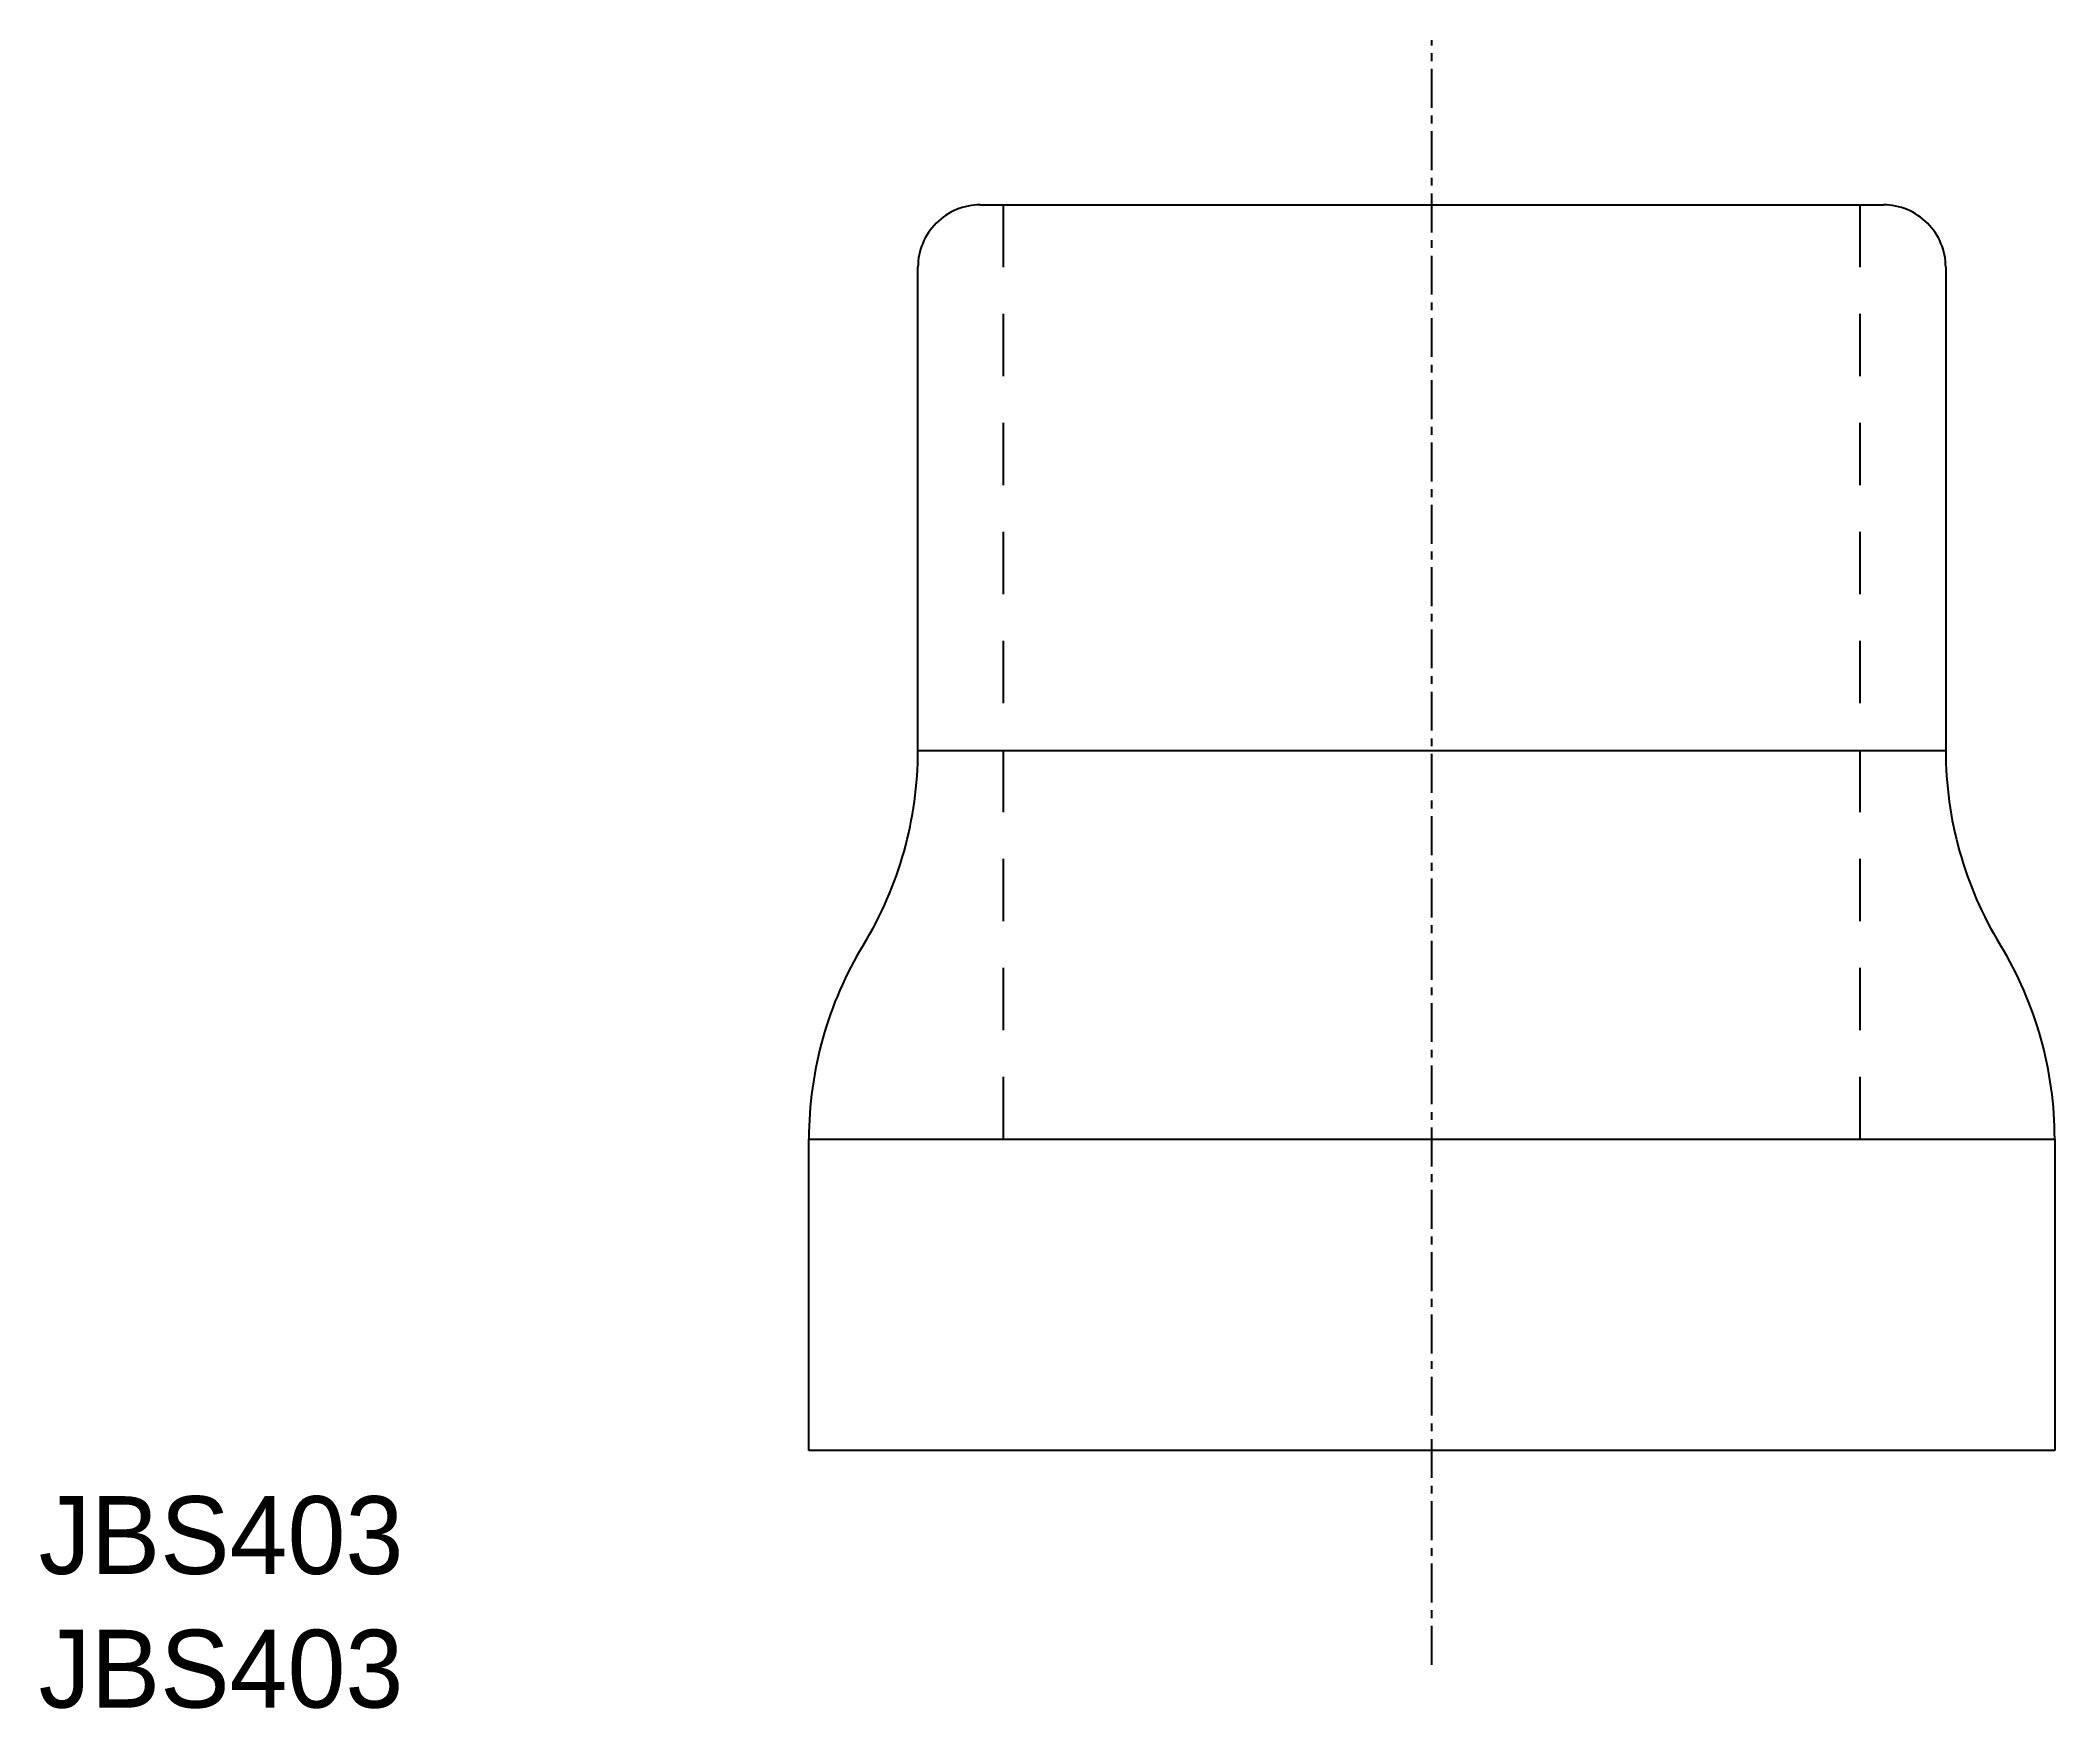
# Model space of a CAD drawing. Extents: x 0.1 to 64.7, y 5.7 to 59.3.
import ezdxf

# ---------------------------------------------------------------- set-up
doc = ezdxf.new("R2010")
doc.units = 0
doc.linetypes.add('CENTER', pattern=[2, 1.25, -0.25, 0.25, -0.25])
doc.linetypes.add('DASHED', pattern=[3.5, 2, -1.5])
doc.layers.get('0').update_dxf_attribs({"linetype": 'CONTINUOUS'})
doc.layers.add('CENTER', color=1, linetype='CENTER')

msp = doc.modelspace()

# ---------------------------------------------------------------- linework, layer by layer
at = {"color": 7, "linetype": 'CONTINUOUS'}
for p, q in [((30.232, 53.967), (59.232, 53.967)), ((28.232, 36.447), (28.232, 51.967)), ((61.232, 51.967), (61.232, 36.447)), ((28.232, 36.447), (61.232, 36.447)), ((24.732, 23.967), (64.732, 23.967)), ((24.732, 13.967), (24.732, 23.967)), ((64.732, 23.967), (64.732, 13.967)), ((64.732, 13.967), (24.732, 13.967))]:
    msp.add_line(p, q, dxfattribs=at)
at = {"color": 3, "linetype": 'DASHED'}
for p, q in [((30.982, 23.967), (30.982, 53.967)), ((58.482, 23.967), (58.482, 53.967)), ((30.982, 23.967), (58.482, 23.967))]:
    msp.add_line(p, q, dxfattribs=at)
at = {"color": 7, "linetype": 'CONTINUOUS'}
for centre, radius, start, end in [((30.232, 51.967), 2, 89.99996, 180.00004), ((59.232, 51.967), 2, 359.99996, 90.00004), ((16.232, 36.447), 12, 328.66776, 0.00003), ((73.232, 36.447), 12, 179.99997, 211.33224), ((36.732, 23.967), 12, 148.66776, 180.00003), ((52.732, 23.967), 12, 359.99997, 31.33224)]:
    msp.add_arc(centre, radius, start, end, dxfattribs=at)
at = {"layer": 'CENTER', "color": 1, "linetype": 'CENTER'}
msp.add_line((44.732, 7.085), (44.732, 59.254), dxfattribs=at)

# ---------------------------------------------------------------- texts
for p in [(0, 10), (0, 5.709)]:
    msp.add_text('JBS403', height=2.5).set_placement(p)

doc.saveas('drawing.dxf')
